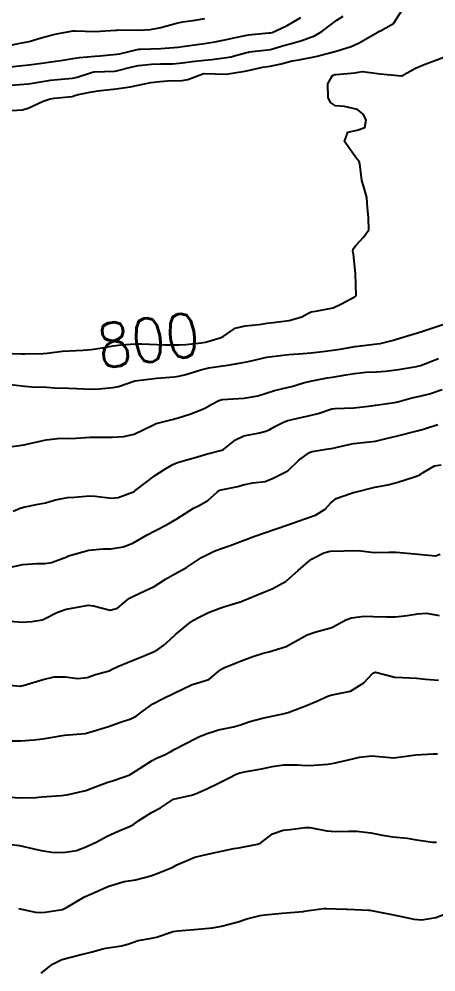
# Model space of a CAD drawing. Header units: metres. Extents: x 307586 to 320046, y 7427249 to 7434250.
# Drawn here: x 319179.2 to 319217.2, y 7427711.5 to 7427798.2 of the extents above; entities that cross this region are included whole.
import ezdxf
from ezdxf.enums import TextEntityAlignment as Align

# ---------------------------------------------------------------- set-up
doc = ezdxf.new("R2010")
doc.units = ezdxf.units.M
doc.header["$MEASUREMENT"] = 0
for name, color, linetype in [('Cotas', 45, 'Continuous'), ('Curvas de Nivel 1m', 11, 'Continuous'), ('Curvas de Nivel 5m', 15, 'Continuous')]:
    doc.layers.add(name, color=color, linetype=linetype)
doc.styles.add('Style-STANDARD', font='STANDARD.shx')

msp = doc.modelspace()

# ---------------------------------------------------------------- linework, layer by layer
at = {"layer": 'Curvas de Nivel 1m', "flags": 128}
for points, elevation in [([(319178.067, 7427789.879), (319179.529, 7427789.975), (319180.07, 7427790.123), (319181.434, 7427790.768), (319182.079, 7427790.989), (319182.443, 7427791.033), (319184.081, 7427791.204), (319184.213, 7427791.247), (319184.627, 7427791.375), (319185.846, 7427791.602), (319186.086, 7427791.645), (319186.424, 7427791.692), (319188.089, 7427791.891), (319189.342, 7427792.066), (319190.092, 7427792.216), (319191.251, 7427792.45), (319192.096, 7427792.564), (319192.764, 7427792.605), (319194.097, 7427792.661), (319194.601, 7427792.752), (319195.962, 7427793.241), (319196.07, 7427793.273), (319196.103, 7427793.273), (319198.087, 7427793.227), (319198.103, 7427793.223), (319199.816, 7427793.485), (319200.108, 7427793.547), (319201.421, 7427793.863), (319202.115, 7427793.964), (319203.109, 7427794.159), (319204.122, 7427794.421), (319204.724, 7427794.534), (319206.128, 7427794.804), (319206.381, 7427794.864), (319207.298, 7427795.103), (319208.135, 7427795.319), (319209.487, 7427795.729), (319210.143, 7427796.042), (319211.926, 7427797.043), (319212.072, 7427797.124), (319212.155, 7427797.166), (319213.354, 7427797.839), (319214.107, 7427799.021)], 799), ([(319178.09, 7427792.178), (319179.261, 7427792.269), (319180.092, 7427792.35), (319181.2, 7427792.52), (319182.096, 7427792.675), (319182.744, 7427792.746), (319184.098, 7427792.857), (319184.532, 7427792.942), (319185.848, 7427793.363), (319186.042, 7427793.422), (319186.104, 7427793.432), (319187.939, 7427793.499), (319188.106, 7427793.521), (319189.538, 7427793.889), (319190.113, 7427794.003), (319191.289, 7427794.118), (319192.116, 7427794.154), (319193.212, 7427794.174), (319194.118, 7427794.25), (319194.995, 7427794.376), (319196.122, 7427794.49), (319196.807, 7427794.545), (319198.126, 7427794.734), (319198.518, 7427794.815), (319199.955, 7427795.192), (319200.094, 7427795.229), (319200.133, 7427795.237), (319200.186, 7427795.242), (319202.136, 7427795.47), (319203.44, 7427795.847), (319204.142, 7427796.055), (319204.995, 7427796.281), (319206.149, 7427796.719), (319206.814, 7427797.11), (319207.569, 7427797.692), (319208.169, 7427798.134), (319208.761, 7427798.497)], 798), ([(319178.109, 7427793.851), (319179.55, 7427793.997), (319180.112, 7427794.057), (319181.306, 7427794.221), (319182.117, 7427794.343), (319183.047, 7427794.463), (319184.122, 7427794.648), (319184.745, 7427794.752), (319186.125, 7427794.852), (319186.602, 7427794.877), (319188.128, 7427795.033), (319188.381, 7427795.075), (319189.393, 7427795.317), (319189.979, 7427795.467), (319190.135, 7427795.487), (319190.32, 7427795.492), (319192.136, 7427795.572), (319193.718, 7427795.683), (319194.138, 7427795.74), (319195.451, 7427795.936), (319196.141, 7427796.021), (319197.074, 7427796.157), (319198.145, 7427796.383), (319198.808, 7427796.542), (319200.149, 7427796.797), (319201.957, 7427796.969), (319202.151, 7427796.992), (319202.283, 7427797.028), (319202.617, 7427797.155), (319203.643, 7427797.663), (319204.165, 7427797.948), (319204.916, 7427798.388)], 797), ([(319178.136, 7427795.795), (319179.499, 7427796.076), (319180.141, 7427796.21), (319181.25, 7427796.519), (319182.147, 7427796.779), (319182.646, 7427796.897), (319184.151, 7427797.158), (319184.362, 7427797.167), (319186.15, 7427797.108), (319188.036, 7427797.216), (319188.152, 7427797.237), (319188.238, 7427797.243), (319190.152, 7427797.226), (319191.218, 7427797.294), (319192.011, 7427797.426), (319192.156, 7427797.462), (319193.563, 7427797.865), (319194.164, 7427797.992), (319195.273, 7427798.143), (319196.169, 7427798.284)], 796), ([(319178.194, 7427765.018), (319179.764, 7427764.838), (319180.412, 7427764.771), (319181.763, 7427764.724), (319182.468, 7427764.688), (319183.762, 7427764.646), (319184.501, 7427764.63), (319185.761, 7427764.569), (319186.526, 7427764.584), (319187.764, 7427764.702), (319188.282, 7427764.808), (319189.773, 7427765.31), (319191.776, 7427765.563), (319193.365, 7427765.676), (319193.778, 7427765.73), (319194.433, 7427765.903), (319195.784, 7427766.307), (319196.516, 7427766.492), (319197.788, 7427766.695), (319198.242, 7427766.751), (319199.791, 7427767.004), (319200.53, 7427767.179), (319201.544, 7427767.417), (319201.797, 7427767.46), (319203.283, 7427767.663), (319203.801, 7427767.71), (319205.129, 7427767.794), (319205.804, 7427767.865), (319206.913, 7427767.992), (319207.808, 7427768.096), (319208.654, 7427768.238), (319209.813, 7427768.437), (319210.369, 7427768.508), (319211.817, 7427768.676), (319212.13, 7427768.725), (319213.348, 7427769.025), (319213.715, 7427769.13), (319213.824, 7427769.16), (319214.025, 7427769.217), (319215.831, 7427769.774), (319216.747, 7427770.067), (319217.838, 7427770.456)], 801), ([(319177.889, 7427759.25), (319179.279, 7427759.434), (319179.649, 7427759.485), (319179.704, 7427759.495), (319179.786, 7427759.512), (319181.708, 7427759.936), (319183.011, 7427760.086), (319183.71, 7427760.064), (319184.432, 7427760.091), (319185.711, 7427760.201), (319186.863, 7427760.186), (319187.711, 7427760.183), (319188.79, 7427760.241), (319189.714, 7427760.457), (319191.41, 7427761.285), (319191.724, 7427761.421), (319193.183, 7427761.811), (319193.73, 7427761.95), (319194.777, 7427762.288), (319195.737, 7427762.634), (319196.149, 7427762.816), (319196.847, 7427763.219), (319197.43, 7427763.531), (319197.749, 7427763.615), (319199.232, 7427763.713), (319199.751, 7427763.749), (319200.975, 7427763.951), (319201.758, 7427764.181), (319202.49, 7427764.425), (319203.767, 7427764.733), (319204.089, 7427764.814), (319205.155, 7427765.119), (319205.775, 7427765.275), (319207.298, 7427765.574), (319207.779, 7427765.65), (319209.011, 7427765.847), (319209.782, 7427765.982), (319210.826, 7427766.097), (319211.784, 7427766.132), (319212.627, 7427766.189), (319213.786, 7427766.343), (319215.426, 7427766.632), (319215.79, 7427766.719), (319215.996, 7427766.783), (319216.508, 7427766.983), (319217.432, 7427767.34)], 802), ([(319178.684, 7427753.439), (319179.321, 7427753.739), (319179.629, 7427753.831), (319180.966, 7427754.077), (319181.635, 7427754.225), (319182.559, 7427754.471), (319183.643, 7427754.686), (319184.276, 7427754.738), (319185.645, 7427754.843), (319186.17, 7427754.819), (319187.642, 7427754.631), (319188.257, 7427754.71), (319189.652, 7427755.219), (319189.711, 7427755.251), (319189.785, 7427755.308), (319191.667, 7427756.73), (319191.994, 7427756.953), (319192.514, 7427757.272), (319193.243, 7427757.7), (319193.682, 7427757.883), (319194.732, 7427758.2), (319195.692, 7427758.471), (319196.281, 7427758.637), (319197.7, 7427758.996), (319197.845, 7427759.064), (319198.03, 7427759.207), (319198.952, 7427759.956), (319199.714, 7427760.313), (319201.145, 7427760.597), (319201.719, 7427760.732), (319202.016, 7427760.861), (319202.547, 7427761.152), (319203.313, 7427761.559), (319203.729, 7427761.716), (319204.496, 7427761.894), (319205.733, 7427762.151), (319206.49, 7427762.348), (319207.74, 7427762.766), (319208.017, 7427762.81), (319209.741, 7427762.872), (319211.339, 7427763.046), (319211.686, 7427763.098), (319211.744, 7427763.104), (319213.437, 7427763.334), (319213.749, 7427763.4), (319215.002, 7427763.754), (319215.757, 7427763.928), (319216.622, 7427764.119), (319217.766, 7427764.513)], 803), ([(319178.605, 7427748.397), (319179.565, 7427748.591), (319180.843, 7427748.682), (319181.572, 7427748.689), (319182.182, 7427748.786), (319183.582, 7427749.311), (319183.629, 7427749.333), (319183.733, 7427749.378), (319185.588, 7427749.904), (319186.909, 7427750.018), (319187.59, 7427750.032), (319188.708, 7427750.203), (319189.595, 7427750.548), (319190.9, 7427751.291), (319191.607, 7427751.672), (319192.678, 7427752.203), (319193.618, 7427752.751), (319194.365, 7427753.249), (319195.137, 7427753.73), (319195.634, 7427753.979), (319196.443, 7427754.42), (319197.324, 7427755.213), (319197.513, 7427755.352), (319197.655, 7427755.401), (319199.161, 7427755.692), (319199.659, 7427755.838), (319200.516, 7427756.031), (319201.663, 7427756.167), (319202.373, 7427756.446), (319203.672, 7427757.097), (319203.731, 7427757.139), (319204.713, 7427758.099), (319205.698, 7427758.798), (319205.924, 7427758.883), (319207.203, 7427759.095), (319207.642, 7427759.152), (319207.704, 7427759.165), (319209.267, 7427759.515), (319209.708, 7427759.598), (319210.315, 7427759.667), (319211.711, 7427759.824), (319212.691, 7427760.052), (319213.716, 7427760.322), (319215.488, 7427760.761), (319215.721, 7427760.813), (319215.86, 7427760.85), (319216.267, 7427760.985), (319217.371, 7427761.329)], 804), ([(319177.435, 7427737.701), (319179.327, 7427737.538), (319179.434, 7427737.545), (319179.599, 7427737.592), (319181.44, 7427738.138), (319182.444, 7427738.389), (319183.448, 7427738.389), (319184.594, 7427738.215), (319185.447, 7427738.305), (319186.205, 7427738.589), (319187.457, 7427738.937), (319187.723, 7427739.063), (319188.224, 7427739.322), (319189.098, 7427739.683), (319189.468, 7427739.825), (319190.327, 7427740.153), (319191.477, 7427740.649), (319191.879, 7427740.876), (319192.432, 7427741.271), (319192.992, 7427741.761), (319193.493, 7427742.234), (319194.714, 7427743.242), (319195.183, 7427743.559), (319195.511, 7427743.756), (319196.497, 7427744.241), (319197.524, 7427744.626), (319197.966, 7427744.765), (319199.374, 7427745.192), (319199.492, 7427745.232), (319199.533, 7427745.246), (319199.633, 7427745.288), (319201.542, 7427746.079), (319202.297, 7427746.4), (319203.552, 7427747.087), (319203.621, 7427747.139), (319204.649, 7427748.041), (319205.579, 7427748.844), (319205.724, 7427748.965), (319205.935, 7427749.106), (319207.013, 7427749.671), (319207.59, 7427749.818), (319208.817, 7427749.852), (319209.591, 7427749.879), (319210.379, 7427749.846), (319211.589, 7427749.683), (319212.908, 7427749.708), (319213.59, 7427749.72), (319214.248, 7427749.669), (319215.588, 7427749.539), (319217.174, 7427749.387), (319217.589, 7427749.541)], 806), ([(319178.268, 7427732.547), (319179.374, 7427732.563), (319180.611, 7427732.647), (319181.376, 7427732.743), (319181.932, 7427732.84), (319183.38, 7427733.062), (319185.265, 7427733.235), (319185.382, 7427733.25), (319185.459, 7427733.272), (319185.675, 7427733.347), (319186.981, 7427733.742), (319187.391, 7427733.873), (319188.473, 7427734.243), (319189.402, 7427734.559), (319189.898, 7427734.81), (319190.546, 7427735.293), (319191.419, 7427735.914), (319192.311, 7427736.384), (319193.429, 7427736.907), (319194.108, 7427737.25), (319194.997, 7427737.679), (319195.442, 7427737.805), (319196.52, 7427738.146), (319197.458, 7427738.914), (319197.611, 7427739.058), (319197.885, 7427739.206), (319199.002, 7427739.66), (319199.469, 7427739.844), (319200.531, 7427740.231), (319201.477, 7427740.525), (319201.973, 7427740.66), (319203.483, 7427741.098), (319203.568, 7427741.139), (319205.494, 7427742.192), (319206.165, 7427742.435), (319207.5, 7427742.792), (319207.712, 7427742.876), (319208.107, 7427743.084), (319209.011, 7427743.575), (319209.513, 7427743.76), (319210.675, 7427743.893), (319211.516, 7427743.881), (319212.707, 7427743.836), (319213.515, 7427743.834), (319214.575, 7427743.947), (319215.52, 7427744.119), (319216.34, 7427744.162), (319217.518, 7427743.96)], 807), ([(319178.449, 7427727.439), (319179.312, 7427727.368), (319180.769, 7427727.408), (319181.313, 7427727.451), (319183.113, 7427727.583), (319183.315, 7427727.597), (319183.572, 7427727.632), (319185.32, 7427728.045), (319186.269, 7427728.395), (319187.335, 7427728.793), (319187.737, 7427728.926), (319188.909, 7427729.314), (319189.22, 7427729.435), (319189.345, 7427729.5), (319189.827, 7427729.782), (319191.358, 7427730.765), (319191.694, 7427730.942), (319192.475, 7427731.269), (319193.06, 7427731.569), (319193.368, 7427731.756), (319194.439, 7427732.309), (319195.379, 7427732.792), (319195.668, 7427732.939), (319196.373, 7427733.22), (319197.128, 7427733.471), (319197.388, 7427733.54), (319198.768, 7427733.821), (319199.395, 7427734.013), (319200.252, 7427734.326), (319201.405, 7427734.627), (319201.846, 7427734.716), (319203.411, 7427735.041), (319203.491, 7427735.059), (319203.744, 7427735.135), (319205.419, 7427735.762), (319206.354, 7427736.17), (319207.428, 7427736.639), (319207.771, 7427736.745), (319209.433, 7427737.07), (319210.654, 7427737.842), (319211.458, 7427738.7), (319211.706, 7427738.791), (319213.453, 7427738.362), (319214.152, 7427738.309), (319215.452, 7427738.257), (319216.263, 7427738.169), (319217.449, 7427738.073)], 808), ([(319177.463, 7427723.246), (319179.259, 7427723.019), (319180.572, 7427722.726), (319181.255, 7427722.562), (319182.214, 7427722.43), (319183.253, 7427722.39), (319184.469, 7427722.576), (319185.258, 7427722.883), (319185.581, 7427723.025), (319186.262, 7427723.34), (319186.913, 7427723.689), (319187.271, 7427723.876), (319188.258, 7427724.34), (319189.284, 7427724.749), (319189.662, 7427724.93), (319190.159, 7427725.297), (319191.301, 7427726.038), (319192.118, 7427726.459), (319193.313, 7427727.26), (319194.945, 7427727.609), (319195.32, 7427727.729), (319196.349, 7427728.198), (319197.335, 7427728.661), (319197.699, 7427728.845), (319198.365, 7427729.2), (319199.019, 7427729.52), (319199.347, 7427729.629), (319199.918, 7427729.751), (319201.351, 7427730.017), (319202.28, 7427730.225), (319203.355, 7427730.381), (319204.604, 7427730.37), (319205.355, 7427730.316), (319206.128, 7427730.33), (319207.356, 7427730.439), (319207.921, 7427730.52), (319209.361, 7427730.84), (319210.241, 7427731.057), (319211.364, 7427731.194), (319213.363, 7427731.02), (319215.366, 7427731.265), (319216.965, 7427731.376), (319217.367, 7427731.356)], 809), ([(319181.233, 7427711.399), (319182.281, 7427712.239), (319183.136, 7427712.642), (319184.903, 7427713.116), (319185.141, 7427713.159), (319185.3, 7427713.189), (319185.886, 7427713.343), (319186.864, 7427713.616), (319187.148, 7427713.677), (319188.573, 7427713.888), (319189.154, 7427714.05), (319190.081, 7427714.369), (319191.162, 7427714.573), (319191.75, 7427714.689), (319193.172, 7427715.182), (319193.234, 7427715.197), (319193.693, 7427715.252), (319195.175, 7427715.389), (319196.86, 7427715.529), (319197.177, 7427715.588), (319197.679, 7427715.703), (319199.182, 7427716.074), (319199.998, 7427716.359), (319201.188, 7427716.657), (319201.636, 7427716.708), (319203.19, 7427716.861), (319205.104, 7427717.023), (319205.192, 7427717.038), (319205.25, 7427717.051), (319205.631, 7427717.106), (319207, 7427717.288), (319207.196, 7427717.29), (319209.032, 7427717.226), (319209.195, 7427717.221), (319211.082, 7427717.154), (319211.194, 7427717.14), (319211.783, 7427717.034), (319213.19, 7427716.758), (319214.647, 7427716.458), (319215.186, 7427716.336), (319215.917, 7427716.251), (319217.188, 7427716.481), (319218.474, 7427716.951)], 811)]:
    msp.add_lwpolyline(points, dxfattribs=dict(at, elevation=elevation))
at = {"layer": 'Curvas de Nivel 5m', "flags": 128}
for points, elevation in [([(319177.799, 7427767.832), (319179.455, 7427767.776), (319179.798, 7427767.767), (319181.417, 7427767.788), (319181.799, 7427767.822), (319183.188, 7427768.001), (319183.803, 7427768.048), (319185.064, 7427768.108), (319185.805, 7427768.172), (319186.841, 7427768.311), (319187.81, 7427768.496), (319188.529, 7427768.606), (319189.814, 7427768.693), (319190.426, 7427768.689), (319191.813, 7427768.625), (319192.501, 7427768.584), (319193.813, 7427768.576), (319194.43, 7427768.635), (319195.816, 7427768.765), (319196.222, 7427768.829), (319197.54, 7427769.214), (319197.824, 7427769.362), (319198.928, 7427770.103), (319199.834, 7427770.31), (319201.113, 7427770.449), (319201.837, 7427770.548), (319202.383, 7427770.609), (319203.84, 7427770.807), (319205.004, 7427771.128), (319205.536, 7427771.434), (319205.848, 7427771.6), (319206.422, 7427771.685), (319207.852, 7427771.951), (319208.611, 7427772.327), (319209.862, 7427772.986), (319209.935, 7427773.069), (319209.893, 7427775.07), (319209.693, 7427776.854), (319209.654, 7427777.073), (319209.667, 7427777.322), (319209.921, 7427777.64), (319210.618, 7427778.374), (319211.104, 7427779.053), (319211.07, 7427780.169), (319210.965, 7427781.055), (319210.904, 7427781.984), (319210.607, 7427783.061), (319210.464, 7427783.536), (319210.276, 7427785.066), (319210.224, 7427785.276), (319210.017, 7427785.504), (319208.868, 7427787.082), (319209.178, 7427787.947), (319210.049, 7427788.119), (319210.745, 7427788.367), (319210.851, 7427789.058), (319210.582, 7427789.576), (319210.072, 7427789.995), (319208.886, 7427790.27), (319208.075, 7427790.345), (319207.617, 7427790.636), (319207.397, 7427791.1), (319207.351, 7427792.357), (319207.798, 7427793.095), (319208.007, 7427793.188), (319208.105, 7427793.206), (319209.845, 7427793.344), (319210.116, 7427793.397), (319210.51, 7427793.457), (319212.115, 7427793.265), (319214.063, 7427793.07), (319214.114, 7427793.082), (319215.361, 7427793.767), (319216.124, 7427794.114), (319217.919, 7427794.761)], 800), ([(319178.422, 7427743.441), (319179.502, 7427743.341), (319180.408, 7427743.416), (319181.346, 7427743.562), (319181.506, 7427743.618), (319182.674, 7427744.23), (319183.52, 7427744.533), (319184.228, 7427744.663), (319185.526, 7427744.899), (319186.029, 7427744.842), (319187.52, 7427744.46), (319188.206, 7427744.64), (319189.015, 7427745.315), (319189.305, 7427745.542), (319189.537, 7427745.67), (319190.228, 7427745.988), (319191.546, 7427746.603), (319191.963, 7427746.862), (319192.566, 7427747.27), (319193.197, 7427747.625), (319193.561, 7427747.809), (319194.479, 7427748.337), (319195.58, 7427749.065), (319195.681, 7427749.129), (319195.865, 7427749.227), (319197.002, 7427749.802), (319197.591, 7427750.021), (319198.478, 7427750.317), (319199.598, 7427750.742), (319200.701, 7427751.174), (319201.606, 7427751.493), (319202.84, 7427751.918), (319203.613, 7427752.184), (319205.273, 7427752.769), (319205.621, 7427752.892), (319205.786, 7427752.944), (319206.23, 7427753.104), (319207.106, 7427753.621), (319207.64, 7427754.205), (319208.122, 7427754.609), (319209.43, 7427755.072), (319209.599, 7427755.125), (319209.654, 7427755.139), (319209.745, 7427755.159), (319211.659, 7427755.627), (319212.829, 7427755.86), (319213.663, 7427756.048), (319215.25, 7427756.577), (319215.67, 7427756.744), (319215.828, 7427756.832), (319216.039, 7427756.986), (319217.073, 7427757.585), (319217.684, 7427757.682)], 805), ([(319179.192, 7427717.304), (319180.74, 7427716.956), (319181.188, 7427716.917), (319181.62, 7427716.964), (319183.191, 7427717.21), (319183.563, 7427717.374), (319185.203, 7427718.345), (319185.902, 7427718.647), (319187.212, 7427719.237), (319187.417, 7427719.328), (319188.8, 7427719.741), (319189.228, 7427719.813), (319189.843, 7427719.915), (319191.233, 7427720.27), (319191.981, 7427720.527), (319193.241, 7427721.069), (319193.595, 7427721.255), (319195.25, 7427721.964), (319196.269, 7427722.204), (319197.255, 7427722.418), (319198.813, 7427722.749), (319199.259, 7427722.817), (319200.947, 7427723.165), (319201.188, 7427723.237), (319201.265, 7427723.283), (319202.325, 7427724.102), (319203.282, 7427724.421), (319203.93, 7427724.483), (319205.286, 7427724.67), (319205.729, 7427724.663), (319207.282, 7427724.372), (319208.071, 7427724.289), (319209.282, 7427724.319), (319210.016, 7427724.325), (319211.28, 7427724.191), (319212.345, 7427723.961), (319213.275, 7427723.832), (319214.582, 7427723.691), (319215.272, 7427723.564), (319216.902, 7427723.34), (319217.268, 7427723.338)], 810)]:
    msp.add_lwpolyline(points, dxfattribs=dict(at, elevation=elevation))

# ---------------------------------------------------------------- texts
at = {"layer": 'Cotas', "style": 'Style-STANDARD'}
msp.add_text('800', height=4, rotation=7.42013, dxfattribs=at).set_placement((319191.011, 7427769.019, 800), align=Align.MIDDLE_CENTER)

doc.saveas('drawing.dxf')
